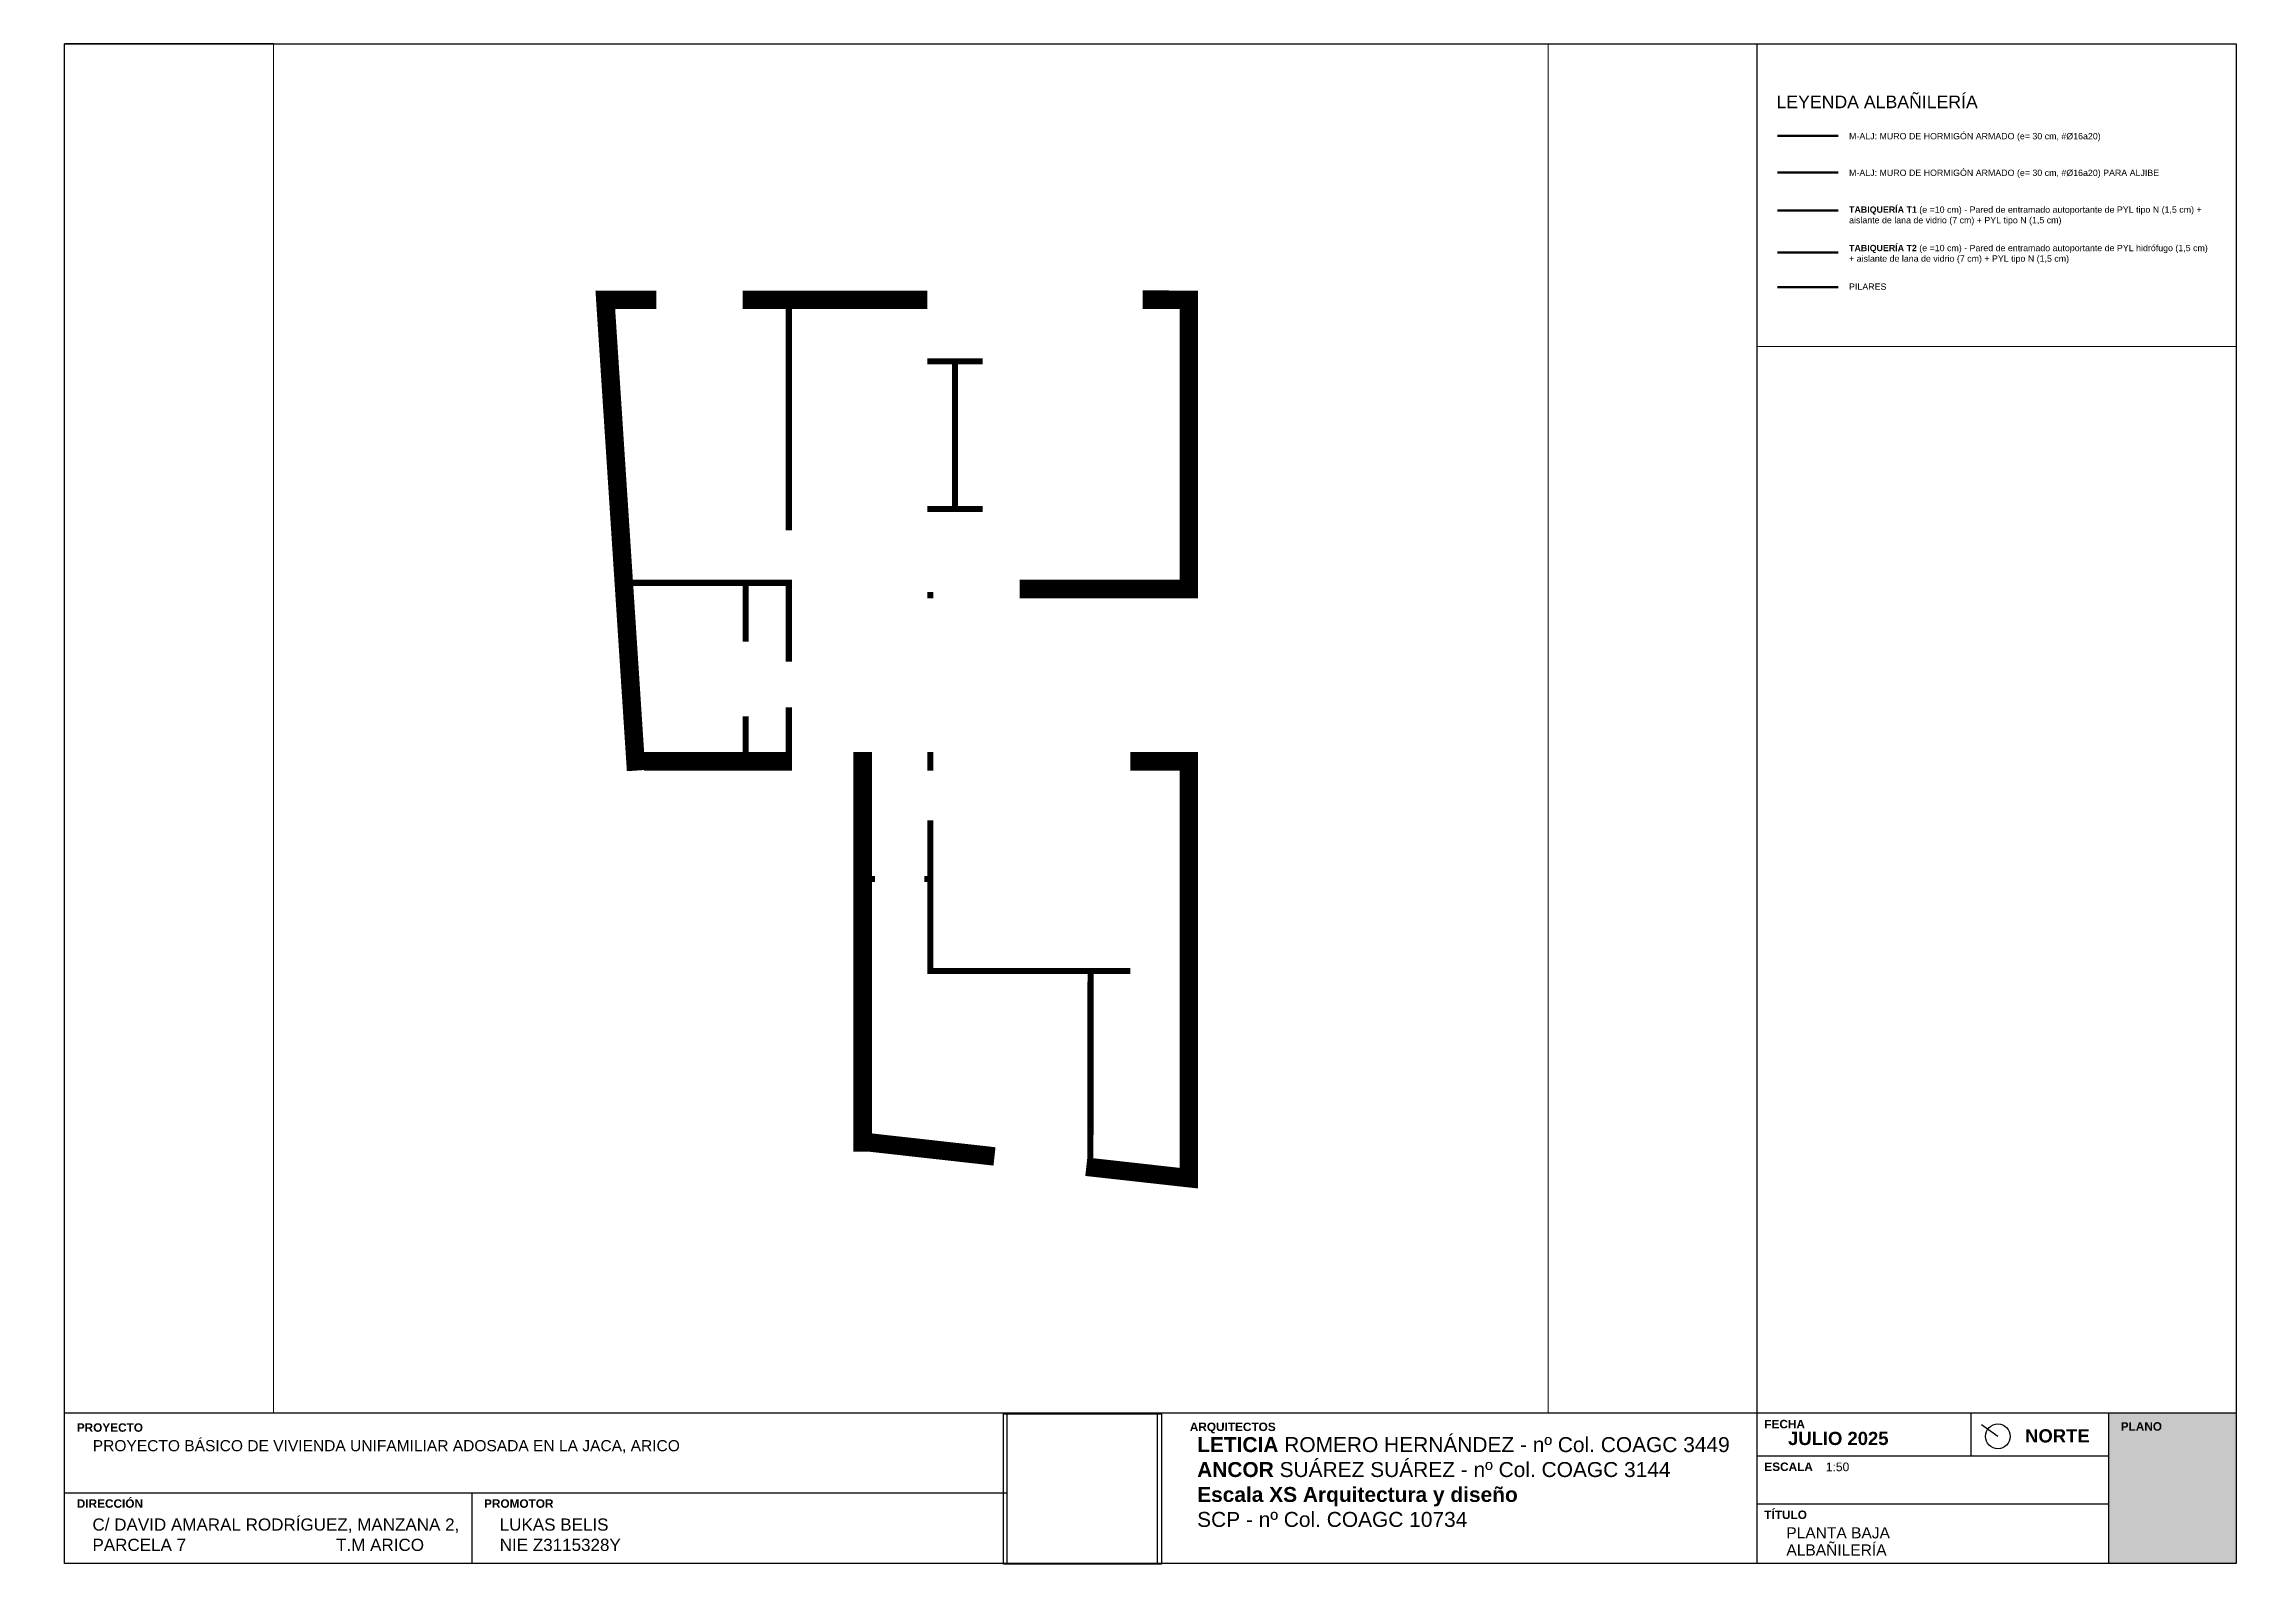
# Paper-space layout 'ALB_PB' of a CAD drawing. Header units: metres, sheet in millimetres. Extents: x 0 to 414, y 1 to 291.
# The model-space entities are those that its viewports show. They can reach past a viewport. Long polylines and large blocks are cut down to what shows.
import ezdxf
from ezdxf.enums import TextEntityAlignment as Align

# ---------------------------------------------------------------- set-up
doc = ezdxf.new("R2010")
doc.units = ezdxf.units.M
doc.header["$XCLIPFRAME"] = 2
doc.linetypes.add('CONTINUA', pattern=[0])
doc.layers.add('02Albañilería', color=7, linetype='Continuous', lineweight=30)
doc.layers.add('04Presentacion', color=7, linetype='Continuous')
doc.layers.add('04Ventana Presentación', color=250, linetype='Continuous')
for name, color, linetype, true_color in [('04Ventanas presentación', 7, 'Continuous', 0xffffff), ('PDF2_Rellenos sólidos', 7, 'Continuous', 0xffffff), ('PDF_Rellenos sólidos', 7, 'Continuous', 0xffffff)]:
    doc.layers.add(name, color=color, linetype=linetype, true_color=true_color)
doc.styles.add('ARIAL', font='arial.ttf')
doc.styles.add('BankGothic', font='bgothl.ttf')
doc.styles.get("Standard").update_dxf_attribs({"font": 'arial.ttf'})
picture_1 = doc.add_image_def('image1.png', size_in_pixel=(401, 382))

# ---------------------------------------------------------------- blocks, each defined once
blk = doc.blocks.new('_caratula hostel')
at = {"layer": '04Presentacion', "ltscale": 0.1}
h = blk.add_hatch(color=252, dxfattribs=at)
h.dxf.hatch_style = 1
h.paths.add_polyline_path([(414.1749168296822, 32.601640524066), (390.0840465432291, 32.601640524066), (390.0840465432293, 4.212580727186718), (414.1749168296822, 4.212580727186718)])
for p, q in [((182.1665553406386, 4.212580727679719), (182.1665553406386, 32.60164052435364)), ((210.5556151117204, 4.212580727392008), (210.5556151117204, 32.60164052406594)), ((323.7607147602142, 4.212580727186718), (323.7607147602142, 32.60164052406597)), ((414.1749168296822, 27.15349867860901), (414.1749168296824, 27.15349867860906)), ((323.7607147602142, 15.46721632333608), (390.0840465432293, 15.46721632333608))]:
    blk.add_line(p, q, dxfattribs=at)
at = {"layer": '04Presentacion', "linetype": 'Continuous'}
blk.add_lwpolyline([(4.202156111771159, 4.212580727186718), (4.202156111771159, 291.1723210841374), (414.1749168296822, 291.1723210841374), (414.1749168296822, 4.212580727186718)], close=True, dxfattribs=at)
at = {"layer": '04Presentacion', "ltscale": 0.1}
for points in [[(414.1749168296822, 32.601640524066), (4.202156092971791, 32.60164052406587)], [(364.0722309973929, 32.60164052406599), (364.0722309973929, 24.53986588300006)], [(390.0840465432293, 32.601640524066), (390.0840465432293, 4.212580727186718)], [(323.7607147602142, 24.53986588300006), (390.0840465432291, 24.53986588300006)], [(4.202156111771159, 17.58935318729391), (182.1665553406386, 17.58935318729391)], [(81.09053294565432, 17.58935318729391), (81.09053294565432, 4.212580727186718)]]:
    blk.add_lwpolyline(points, dxfattribs=at)
at = {"layer": '04Presentacion', "attachment_point": 1, "style": 'BankGothic'}
for s, insert, char_height, width in [('{\\fArial|b1|i0|c0|p34;\\C8;PROYECTO}', (6.498056713914427, 30.69526151757721), 1.594487527470779, 92.2528338314138), ('{\\fArial|b1|i0|c0|p34;\\C8;ARQUITECTOS}', (216.6322591028146, 30.8279542040379), 1.594487527470779, 92.2528338314138), ('{\\fArial|b1|i0|c0|p34;\\C8;FECHA}', (325.0977942040066, 31.34927578360067), 1.594487527470779, 92.2528338314138), ('{\\fArial|b1|i0|c0|p34;JULIO 2025}', (329.5790971778827, 29.08832323191613), 2.491386761673093, 155.1989321101103), ('{\\fArial|b1|i0|c0|p34;NORTE}', (374.325707584106, 29.57366095026289), 2.491386761673093, 155.1989321101103), ('{\\fArial|b1|i0|c0|p34;\\C8;PLANO}', (392.3799471453726, 30.90591970770044), 1.594487527470779, 92.2528338314138), ('{\\fArial|b0|i0|c0|p34;PROYECTO BÁSICO DE VIVIENDA UNIFAMILIAR ADOSADA EN LA JACA, ARICO}', (9.516266306721352, 27.52649924525766), 2.1, 171.1158461030153), ('{\\fArial|b1|i0|c0|p34;LETICIA\\fArial|b0|i0|c0|p34; ROMERO HERNÁNDEZ - nº Col. COAGC 3449\\fArial|b1|i0|c0|p34;\\PANCOR\\fArial|b0|i0|c0|p34; SUÁREZ SUÁREZ - nº Col. COAGC 3144\\P\\fArial|b1|i0|c0|p34;Escala XS Arquitectura y diseño\\fArial|b0|i0|c0|p34; \\PSCP - nº Col. COAGC 10734}', (218.0161293021254, 28.0919758843009), 2.825079538880173, 102.7773827197645), ('{\\fArial|b1|i0|c0|p34;\\C8;ESCALA}', (325.0977942040067, 23.29308141823382), 1.594487527470779, 92.2528338314138), ('{\\fArial|b1|i0|c0|p34;\\C8;DIRECCIÓN}', (6.49805671391446, 16.34256872224), 1.594487527470779, 92.2528338314138), ('{\\fArial|b0|i0|c0|p34;C/ DAVID AMARAL RODRÍGUEZ, MANZANA 2, PARCELA 7^I^I^I^IT.M ARICO}', (9.454740801173294, 12.72818856944692), 2.299999999999999, 72.03325064714258), ('{\\fArial|b1|i0|c0|p34;\\C8;PROMOTOR}', (83.38643355931896, 16.34256872224), 1.594487527470779, 92.2528338314138), ('{\\fArial|b0|i0|c0|p34;LUKAS BELIS\\PNIE Z3115328Y}', (86.34311763505644, 12.72818856944684), 2.299999999999999, 72.03325064714258), ('{\\fArial|b1|i0|c0|p34;\\C8;TÍTULO}', (325.0977942040067, 14.22043185856983), 1.594487527470779, 92.2528338314138)]:
    blk.add_mtext(s, dxfattribs=dict(at, insert=insert, char_height=char_height, width=width))
at = {"layer": '04Presentacion', "color": 252, "true_color": 0x939598, "style": 'ARIAL'}
blk.add_attdef('ESCALA', (336.7008910053264, 21.65806785816321), '', height=1.631071039444062, dxfattribs=at)
at = {"layer": '04Presentacion', "style": 'ARIAL'}
blk.add_attdef('LAMINA', text='', height=9.5, dxfattribs=at).set_placement((402.1294816864557, 11.87564876727992), align=Align.CENTER)
for tag, p in [('PLANTA', (329.2484716826496, 8.968635962129621)), ('PLANO', (329.2669092576834, 5.732480974009376))]:
    blk.add_attdef(tag, p, '', height=2.1, dxfattribs=at)
at = {"layer": '04Presentacion', "color": 7, "true_color": 0xffffff}
image = blk.add_image(picture_1, insert=(181.4856726645263, 4.089110263256921), size_in_units=(29.801081095159347, 28.38905979638621), dxfattribs=at)
image.set_boundary_path([(-0.5, -0.5), (400.4999999999999, 381.5)])
image.dxf.clipping = 0

msp = doc.modelspace()

# ---------------------------------------------------------------- linework, layer by layer
at = {"layer": '02Albañilería', "color": 62, "true_color": 0x9fd200}
for points, const_width in [([(-55.02768730735988, 12.9250281556911), (-51.16802479830221, 12.9250281556911)], 0.15), ([(42.8236442638177, 3.919985855433743), (41.99346489265958, 3.920005056446566), (42.4936438845891, -3.730049830771883)], 0.3), ([(44.22448948903974, 3.920188028526474), (47.22376485564694, 3.920188028526474)], 0.3), ([(50.72412663047487, 3.921146462440596), (51.47429731193033, 3.919792775725234), (51.47405221208187, -0.779005803241023), (48.72278777076161, -0.7791186992781576)], 0.3), ([(46.17490557334355, -3.429128646494298), (46.17565864658724, -9.922212632908703)], 0.3), ([(50.52432815866966, -3.579151730280447), (51.47428488856331, -3.579144360689177), (51.47429565219173, -10.35269596772695), (49.80755814414843, -10.16722892473659)], 0.3), ([(46.14211695637277, -9.756233396880361), (48.31611067944074, -9.999309012738735)], 0.3)]:
    msp.add_lwpolyline(points, dxfattribs=dict(at, const_width=const_width))
at = {"layer": '02Albañilería', "color": 104, "const_width": 0.15}
msp.add_lwpolyline([(-55.02768730735988, 10.60757553148374), (-51.16802479830221, 10.60757553148374)], dxfattribs=at)
at = {"layer": '02Albañilería', "color": 142, "true_color": 0x009de4}
for points, const_width in [([(-55.02768730735988, 8.205319910101075), (-51.16802479830221, 8.205319910101075)], 0.15), ([(44.97491203914228, 0.1710048955653107), (44.97488818775714, 3.769990179010164)], 0.1), ([(47.22376485564694, 2.920681082313414), (48.12349931839293, 2.920681082313414)], 0.1), ([(47.67363208701993, 2.920681082313414), (47.67363208701993, 0.5706810823134063)], 0.1), ([(47.22376485564694, 0.5206810823134091), (48.12349931839293, 0.5207736307908917)], 0.1), ([(47.27292858818117, -3.529148450652204), (47.27292858818117, -3.729148688613104)], 0.1), ([(47.27272770745435, -4.535831074276082), (47.27272770745435, -6.986985283144896), (50.52432815865728, -6.986985283144896)], 0.1), ([(46.32515235993895, -5.490740348695531), (46.37436116514339, -5.490740348695531)], 0.1), ([(47.17455605090828, -5.490740349161306), (47.22376485564694, -5.490635210917851)], 0.1), ([(49.87738559551169, -6.986985283144896), (49.87430497104973, -10.02702179141907)], 0.1)]:
    msp.add_lwpolyline(points, dxfattribs=dict(at, const_width=const_width))
at = {"layer": '02Albañilería', "color": 37}
for points, const_width in [([(-55.02768730735988, 5.562578880350933), (-51.16802479830221, 5.562578880350933)], 0.15), ([(42.44453803918965, -0.6795518182129783), (44.97530253156782, -0.6789926667230582), (44.97447976726936, -1.961394986286528)], 0.1), ([(44.27448940070848, -1.633627254425611), (44.27448940070848, -0.7321532471791344)], 0.1), ([(44.27448940070848, -2.850261815813006), (44.27448940070848, -3.429101388057027)], 0.1), ([(44.974659286383, -3.429140318604433), (44.9744894026297, -2.701406658154519)], 0.1)]:
    msp.add_lwpolyline(points, dxfattribs=dict(at, const_width=const_width))
at = {"layer": '02Albañilería', "color": 234, "true_color": 0xa31039}
for points, const_width in [([(-55.02768730735988, 3.366835438745511), (-51.16802479830221, 3.366835438745511)], 0.15), ([(47.2733614201681, -0.8290787703701525), (47.27325076471174, -0.929130762629633)], 0.1), ([(47.27294892468915, -3.529148454682139), (47.27294406160864, -3.429138550605866)], 0.1)]:
    msp.add_lwpolyline(points, dxfattribs=dict(at, const_width=const_width))
at = {"layer": '02Albañilería', "color": 106, "true_color": 0x007f1f, "const_width": 0.3}
msp.add_lwpolyline([(45.02448940126732, -3.579128646494297), (42.62428920615576, -3.579128646494298)], dxfattribs=at)

# ---------------------------------------------------------------- texts
at = {"layer": '02Albañilería', "insert": (-55.08937760759727, 15.48257536873512), "char_height": 0.8, "attachment_point": 1}
msp.add_mtext_dynamic_manual_height_columns('LEYENDA ALBAÑILERÍA', width=21.87330030741646, gutter_width=1, heights=[0], dxfattribs=at)
at = {"layer": '02Albañilería', "color": 104, "char_height": 0.4, "attachment_point": 1}
for s, insert in [('{\\C256;M-ALJ: MURO DE HORMIGÓN ARMADO (e= 30 cm, #%%C16a20) }', (-50.49719127724529, 13.11297128688834)), ('{\\C256;M-ALJ: MURO DE HORMIGÓN ARMADO (e= 30 cm, #%%C16a20) PARA ALJIBE}', (-50.49719127724529, 10.79551866268098))]:
    msp.add_mtext_dynamic_manual_height_columns(s, width=20.43811187813549, gutter_width=1, heights=[0], dxfattribs=dict(at, insert=insert))
at = {"layer": '02Albañilería', "color": 24, "char_height": 0.4, "attachment_point": 1}
for s, heights, insert in [('\\A1;{\\fArial|b1|i0|c0|p34;\\C256;TABIQUERÍA T1\\fArial|b0|i0|c0|p34; (e =10 cm) - Pared de entramado autoportante de PYL tipo N (1,5 cm) + aislante de lana de vidrio (7 cm) + PYL tipo N (1,5 cm)}', [1.844033019702396], (-50.49719127724529, 8.467373963863793)), ('\\A1;{\\fArial|b1|i0|c0|p34;\\C256;TABIQUERÍA T2\\fArial|b0|i0|c0|p34; (e =10 cm) - Pared de entramado autoportante de PYL hidrófugo (1,5 cm) + aislante de lana de vidrio (7 cm) + PYL tipo N (1,5 cm)}', [1.844033019702396], (-50.49719127724529, 6.038403675104746)), ('{\\C256;PILARES }', [0], (-50.49719127724529, 3.595426054672316))]:
    msp.add_mtext_dynamic_manual_height_columns(s, width=22.87512194267924, gutter_width=1, heights=heights, dxfattribs=dict(at, insert=insert))

psp = doc.layouts.new('ALB_PB')

# ---------------------------------------------------------------- hatches: boundary and pattern name
at = {"layer": 'PDF2_Rellenos sólidos', "transparency": 33554559}
h = psp.add_hatch(color=256, dxfattribs=at)
h.paths.add_polyline_path([(0.2777777777777778, 1.902777777777777), (16.20833333333333, 1.902777777777777)], flags=0)
h.paths.add_polyline_path([(16.20833333333333, 1.902777777777777), (16.20833333333333, 11.41666666666666)], flags=0)
h.paths.add_polyline_path([(16.20833333333333, 11.41666666666666), (0.2777777777777778, 11.41666666666666)], flags=0)
h.paths.add_polyline_path([(0.2777777777777778, 11.41666666666666), (0.2777777777777778, 1.902777777777777)], flags=0)
h = psp.add_hatch(color=256, dxfattribs=at)
h.paths.add_polyline_path([(0.2777777777777778, 1.458333333333333), (16.20833333333333, 1.458333333333333)], flags=0)
h.paths.add_polyline_path([(16.20833333333333, 1.458333333333333), (16.20833333333333, 1.73611111111111)], flags=0)
h.paths.add_polyline_path([(16.20833333333333, 1.73611111111111), (0.2777777777777778, 1.73611111111111)], flags=0)
h.paths.add_polyline_path([(0.2777777777777778, 1.73611111111111), (0.2777777777777778, 1.458333333333333)], flags=0)
at = {"layer": 'PDF_Rellenos sólidos', "linetype": 'CONTINUA', "transparency": 33554559}
h = psp.add_hatch(color=256, dxfattribs=at)
h.paths.add_polyline_path([(0.4305555555555556, 2.069444444444444), (11.18055555555555, 2.069444444444444)], flags=0)
h.paths.add_polyline_path([(11.18055555555555, 2.069444444444444), (11.18055555555555, 16.04166666666666)], flags=0)
h.paths.add_polyline_path([(11.18055555555555, 16.04166666666666), (0.4305555555555556, 16.04166666666666)], flags=0)
h.paths.add_polyline_path([(0.4305555555555556, 16.04166666666666), (0.4305555555555556, 2.069444444444444)], flags=0)
h = psp.add_hatch(color=256, dxfattribs=at)
h.paths.add_polyline_path([(0.4305555555555556, 1.583333333333333), (11.15277777777778, 1.583333333333333)], flags=0)
h.paths.add_polyline_path([(11.15277777777778, 1.583333333333333), (11.15277777777778, 1.86111111111111)], flags=0)
h.paths.add_polyline_path([(11.15277777777778, 1.86111111111111), (0.4305555555555556, 1.86111111111111)], flags=0)
h.paths.add_polyline_path([(0.4305555555555556, 1.86111111111111), (0.4305555555555556, 1.583333333333333)], flags=0)

# ---------------------------------------------------------------- linework, layer by layer
at = {"layer": '02Albañilería'}
psp.add_lwpolyline([(43.64922251633834, 291.1723210841374), (4.202156111771159, 291.1723210841374)], dxfattribs=at)
at = {"layer": '04Presentacion'}
psp.add_lwpolyline([(323.7607147602142, 32.60164052406597), (323.7607147602142, 291.1723210841374)], dxfattribs=at)
at = {"layer": '04Ventana Presentación', "lineweight": 30, "ltscale": 0.2}
psp.add_lwpolyline([(369.1876280255921, 28.23609787934982), (366.1159224419389, 30.41153127734209)], dxfattribs=at)
at = {"layer": '04Ventana Presentación'}
psp.add_circle((369.1876280255921, 28.23609787934982), 2.334761433964002, dxfattribs=at).dxf.unprotected_set("ltscale", 0)

# ---------------------------------------------------------------- block references
at = {"layer": '04Presentacion'}
ref = psp.add_blockref('_caratula hostel', (0, 0), dxfattribs=at)
ref.add_attrib('ESCALA', '1:50', (336.7008910053264, 21.65806785816321), dxfattribs={"color": 252, "true_color": 0x939598, "height": 1.631071039444062, "style": 'ARIAL'})
ref.add_attrib('PLANTA', 'PLANTA BAJA', (329.2484716826496, 8.968635962129621), dxfattribs={"height": 2.1, "style": 'ARIAL'})
ref.add_attrib('PLANO', 'ALBAÑILERÍA', (329.2669092576834, 5.732480974009376), dxfattribs={"height": 2.1, "style": 'ARIAL'})

# ---------------------------------------------------------------- viewports
at = {"layer": '04Ventana Presentación', "color": 7, "true_color": 0xffffff}
psp.add_viewport(center=(163.9583732886821, 161.8869808041017), size=(240.6183015446877, 258.5706805600714), view_center_point=(46.95689063780787, -3.046882547360382), view_height=22.25011380203887, dxfattribs=at)
psp.add_viewport(center=(368.9678157949483, 262.5979164463315), size=(90.41420206946805, 57.14880927561174), view_center_point=(-41.16142287768434, 9.18098388981798), view_height=19.14390570214916, status=3, dxfattribs=at)

doc.saveas('drawing.dxf')
